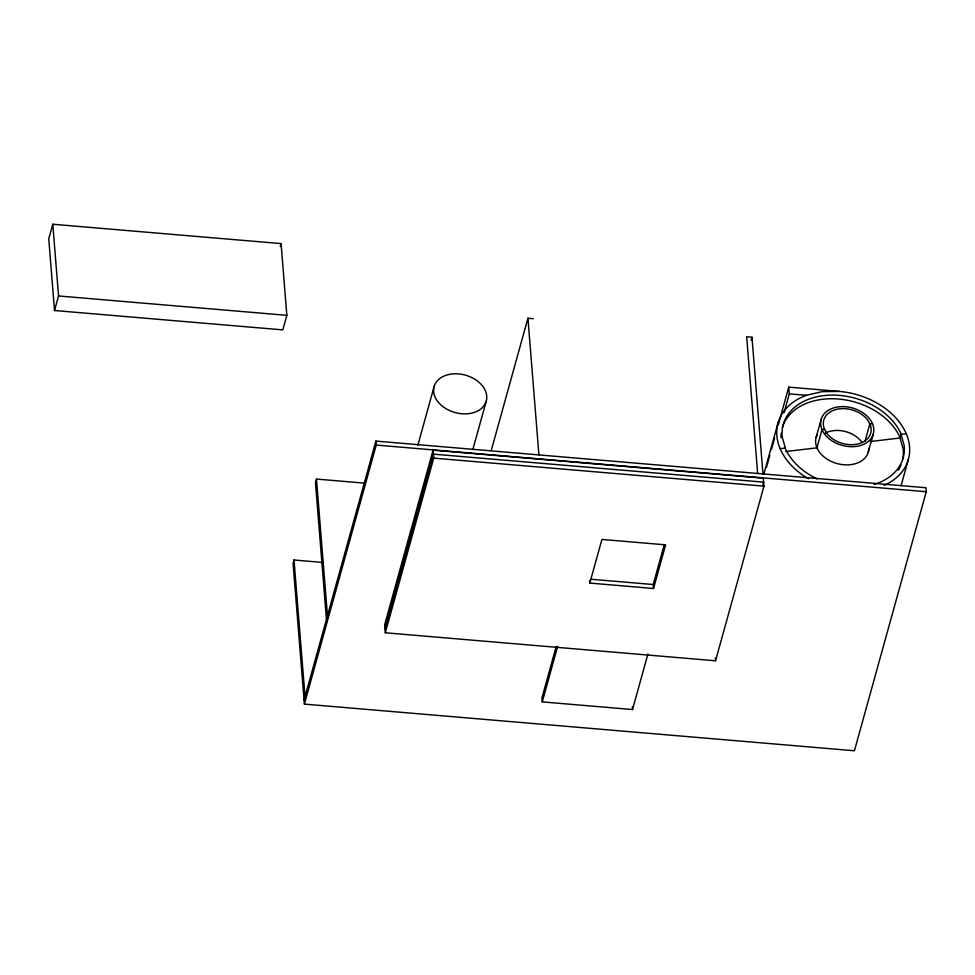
<?xml version="1.0" encoding="UTF-8"?>
<svg xmlns="http://www.w3.org/2000/svg" width="975" height="975" viewBox="0 0 975 975"><rect width="100%" height="100%" fill="white"/><g stroke="black" fill="none" stroke-linecap="round" stroke-linejoin="round"><path stroke-width="1.46" d="M52.784 224.238L48.75 238.79L54.515 310.513L282.811 329.879L286.845 315.327L281.08 243.604L52.784 224.238L58.549 295.961L54.515 310.513M280.264 246.517L281.08 243.604M322.822 562.453L294.023 560.003L293.073 563.452L304.395 704.108L854.417 750.762L926.25 491.729L925.933 487.744L375.911 441.09L304.066 700.123M364.772 483.161L316.473 479.066L315.473 482.698L326.467 619.369M304.395 704.108L376.228 445.075L375.911 441.09M417.873 445.136L434.131 386.502M433.095 450.158L384.662 624.804L385.308 632.775L715.528 660.794L763.961 486.135L763.315 478.164L433.095 450.158L433.741 458.128L385.308 632.775M384.979 628.79L433.412 454.143L763.644 482.15L762.828 485.087M472.826 449.548L486.245 401.164A27.068 19.402 15.5 0 0 451.778 374.01A27.068 19.402 15.5 0 0 442.553 406.331A27.068 19.402 15.5 0 0 486.245 401.164M491.29 450.328L527.926 318.24L533.24 318.691M556.116 646.778L541.942 697.905L542.258 701.89L632.519 709.544L647.912 654.03M542.258 701.89L557.651 646.376M589.814 583.087L601.916 539.443L665.632 544.842L653.53 588.486L589.814 583.087L589.607 580.442M653.53 588.486L653.213 584.525L664.097 545.244M751.152 340.178L751.969 337.24L746.655 336.789L757.648 473.46M763.937 473.801L778.05 422.882M766.557 467.135L769.787 455.496M771.396 449.682L774.625 438.043M778.257 424.942L788.751 387.124L839.182 391.402A67.665 48.518 15.5 0 1 905.385 431.815A67.665 48.518 15.5 0 1 884.069 485.452M784.046 412.803L789.299 393.9L788.751 387.124M816.124 437.519L821.169 419.335M864.959 441.456L869.797 423.991L872.454 423.674M868.237 452.181L873.283 433.997A27.068 19.402 15.5 0 0 838.805 406.831A27.068 19.402 15.5 0 0 829.591 439.152A27.068 19.402 15.5 0 0 873.283 433.997M901.071 485.721L908.334 459.542M789.299 393.9L806.544 395.265L822.144 391.645L839.182 391.402M824.655 429.329L821.998 429.646L816.953 447.83L785.801 451.51M780.122 448.658L785.326 448.049M906.263 433.753L901.058 434.375L900.047 438.007L870.382 441.517M58.549 295.961L286.845 315.327M376.228 445.075L926.25 491.729M433.741 458.128L763.961 486.135M591.021 579.247L653.213 584.525M751.969 337.24L762.962 473.911M715.321 658.137L715.528 660.794M632.3 706.887L632.519 709.544M527.926 318.24L538.919 454.911M316.473 479.066L327.466 615.737M294.023 560.003L305.029 696.674M874.027 484.441A62.254 44.631 15.5 0 0 904.142 445.343L900.754 433.314A62.254 44.631 15.5 0 0 830.2 395.131A62.254 44.631 15.5 0 0 782.243 437.08L785.631 449.109A62.254 44.631 15.5 0 0 817.111 478.92M901.022 464.88A62.254 44.631 15.5 0 1 898.328 470.145M781.024 437.726A62.254 44.631 15.5 0 1 781.219 433.278M782.377 427.574A62.254 44.631 15.5 0 1 838.098 398.994A62.254 44.631 15.5 0 1 899.742 436.946L903.142 448.975A62.254 44.631 15.5 0 1 902.692 459.31M868.774 448.39A27.068 19.402 15.5 0 1 837.72 463.734A27.068 19.402 15.5 0 1 817.05 435.143M808.421 478.786A67.665 48.518 15.5 0 1 806.544 395.265M825.325 433.107A24.363 17.465 15.5 0 1 861.863 442.223M870.322 424.99L867.908 420.396A24.363 17.465 15.5 0 0 837.988 409.061A24.363 17.465 15.5 0 0 824.131 428.33L826.544 432.924A24.363 17.465 15.5 0 0 856.464 444.259A24.363 17.465 15.5 0 0 870.322 424.99"/></g></svg>
